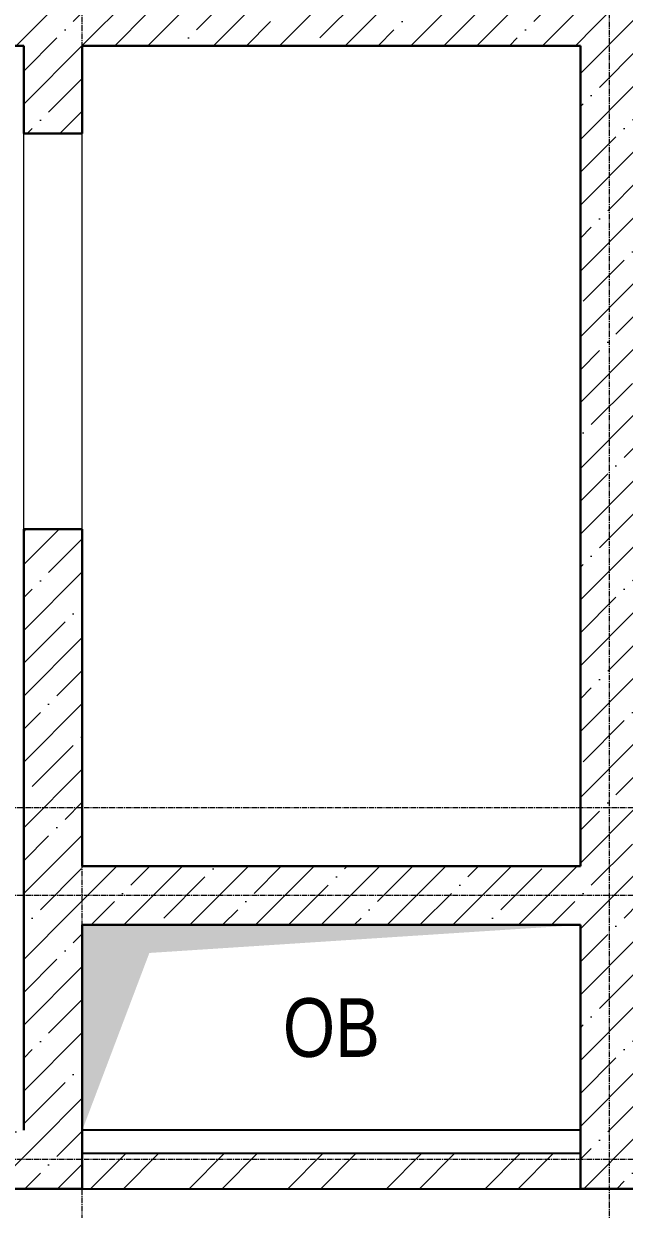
# Model space of a CAD drawing. Header units: millimetres. Extents: x -7155 to 483283, y -227682 to 148426.
# Drawn here: x 18100 to 20150, y 25330 to 29375 of the extents above; entities that cross this region are included whole.
import ezdxf

# ---------------------------------------------------------------- set-up
doc = ezdxf.new("R2010")
doc.units = ezdxf.units.MM
doc.linetypes.add('CENTER2', pattern=[28.575, 19.05, -3.175, 3.175, -3.175])
for name, color, linetype, lineweight in [('A-Wall-Open', 8, 'Continuous', 0), ('АР_Стены ЖБ', 7, 'Continuous', 30), ('АР_Стены кирпич', 32, 'Continuous', 25), ('АР_Штриховка', 8, 'Continuous', 0), ('ОВ_Шахты', 1, 'Continuous', 5)]:
    doc.layers.add(name, color=color, linetype=linetype, lineweight=lineweight)
doc.layers.add('АР_Оси_РД_100', color=7, linetype='Continuous', lineweight=0, true_color=0x525252)
doc.layers.add('РД_Оси_100', color=7, linetype='Continuous', lineweight=0, true_color=0x525252)
doc.styles.add('style1', font='ARIALN.TTF')

# ---------------------------------------------------------------- blocks, each defined once
blk = doc.blocks.new('СОШ_2200_АР_ОСИ_М100_28.05.24')
at = {"layer": 'АР_Оси_РД_100', "linetype": 'CENTER2'}
blk.add_line((20100, -6155), (20100, 139938.679), dxfattribs=at)
for points in [[(18300, -6196.31), (18300, 139538.679), (18450, 139938.679)], [(29555, 26700), (-5454.958, 26700), (-5954.958, 26850)], [(29555, 26400), (-5454.958, 26400), (-5954.958, 26250)], [(29555, 25500), (-5954.958, 25500)]]:
    blk.add_lwpolyline(points, dxfattribs=at)

msp = doc.modelspace()

# ---------------------------------------------------------------- hatches: boundary and pattern name
at = {"layer": 'АР_Штриховка', "linetype": 'Continuous', "lineweight": 5, "true_color": 0x000000}
h = msp.add_hatch(dxfattribs=at)
h.set_pattern_fill('ANSI35', color=18, scale=25, angle=-360, style=0)
h.paths.add_polyline_path([(20200, 29600), (20000, 29600), (20000, 29500), (20050, 29366.7), (20200, 29300)], flags=0)
h.paths.add_polyline_path([(20200, 29300), (20050, 29366.7), (20000, 29300), (20000, 26500), (20050, 26366.7), (20200, 26300)], flags=0)
h.paths.add_polyline_path([(20200, 26300), (20050, 26366.7), (20000, 26300), (20000, 25400), (20200, 25400)], flags=0)
h = msp.add_hatch(dxfattribs=at)
h.set_pattern_fill('ANSI35', color=18, scale=25, style=0)
h.paths.add_polyline_path([(11500, 29500), (11300, 29300), (13000, 29300), (13066.7, 29350), (13000, 29500)], flags=0)
h.paths.add_polyline_path([(13000, 29500), (13066.7, 29350), (13200, 29300), (18100, 29300), (18233.3, 29350), (18300, 29500)], flags=0)
h.paths.add_polyline_path([(18300, 29500), (18233.3, 29350), (18300, 29300), (20000, 29300), (20050, 29366.7), (20000, 29500)], flags=0)
h = msp.add_hatch(dxfattribs=at)
h.set_pattern_fill('ANSI35', color=18, scale=25, angle=1.3e-14, style=0)
h.paths.add_polyline_path([(18100, 25600), (18300, 25400), (18300, 26300), (18250, 26366.7), (18100, 26300)], flags=0)
h.paths.add_polyline_path([(18100, 26300), (18250, 26366.7), (18300, 26500), (18300, 27650), (18100, 27650)], flags=0)
h.paths.add_polyline_path([(18100, 29000), (18300, 29000), (18300, 29300), (18233.3, 29350), (18100, 29300)], flags=0)
h = msp.add_hatch(dxfattribs=at)
h.set_pattern_fill('ANSI35', color=18, scale=25, style=0)
h.paths.add_polyline_path([(18300, 26500), (18250, 26366.7), (18300, 26300), (20000, 26300), (20050, 26366.7), (20000, 26500)], flags=0)
h = msp.add_hatch(dxfattribs=at)
h.set_pattern_fill('ANSI35', color=18, scale=25, style=0)
h.paths.add_polyline_path([(18300, 25400), (18100, 25600), (16300, 25600), (16300, 25400)], flags=0)
h.paths.add_polyline_path([(14800, 25400), (14800, 25600), (13600, 25600), (13466.7, 25550), (13400, 25400)], flags=0)
h.paths.add_polyline_path([(13400, 25400), (13466.7, 25550), (13400, 25600), (11300, 25600), (11300, 25400)], flags=0)
at = {"layer": 'АР_Штриховка', "linetype": 'Continuous', "lineweight": 0, "true_color": 0x000000}
h = msp.add_hatch(dxfattribs=at)
h.set_pattern_fill('ANSI32', color=18, scale=25, angle=360, style=0)
h.paths.add_polyline_path([(20000, 25400), (20000, 25520), (18300, 25520), (18300, 25400)], flags=0)

# ---------------------------------------------------------------- linework, layer by layer
at = {"color": 18, "linetype": 'Continuous', "true_color": 0x000000}
for p, q in [((18300, 25600, 133.9), (18300, 26300, 133.9)), ((18300, 26300, 133.9), (20000, 26300, 133.9)), ((20000, 26300, 133.9), (20000, 25600, 133.9)), ((20000, 25600, 133.9), (18300, 25600, 133.9))]:
    msp.add_line(p, q, dxfattribs=at)
msp.add_solid([(18300, 25600, 133.9), (18300, 26300, 133.9), (18528.9, 26204.4, 133.9), (20000, 26300, 133.9)], dxfattribs=at)
at = {"layer": 'A-Wall-Open', "color": 18, "linetype": 'Continuous', "lineweight": 0, "true_color": 0x000000}
for p, q in [((18100, 27650), (18100, 29000)), ((18300, 27650), (18300, 29000))]:
    msp.add_line(p, q, dxfattribs=at)
at = {"layer": 'АР_Стены ЖБ', "color": 18, "linetype": 'Continuous', "lineweight": 30, "true_color": 0x000000}
for p, q in [((13200, 29300), (18100, 29300)), ((18100, 29300), (18100, 29000)), ((18300, 29300), (20000, 29300)), ((18300, 29000), (18300, 29300)), ((20000, 29300), (20000, 26500)), ((18100, 29000), (18300, 29000)), ((18300, 27650), (18100, 27650)), ((18100, 27650), (18100, 26300)), ((18300, 26500), (18300, 27650)), ((20000, 26500), (18300, 26500)), ((18100, 26300), (18100, 25600)), ((18300, 25400), (18300, 26300)), ((18300, 26300), (20000, 26300)), ((20000, 26300), (20000, 25400)), ((16300, 25400), (18300, 25400)), ((20000, 25400), (20200, 25400))]:
    msp.add_line(p, q, dxfattribs=at)
at = {"layer": 'АР_Стены кирпич', "color": 18, "linetype": 'Continuous', "lineweight": 25, "true_color": 0x000000}
for p, q in [((20000, 25520), (18300, 25520)), ((18300, 25520), (18300, 25400)), ((20000, 25400), (20000, 25520)), ((18300, 25400), (20000, 25400))]:
    msp.add_line(p, q, dxfattribs=at)

# ---------------------------------------------------------------- block references
at = {"layer": 'РД_Оси_100'}
msp.add_blockref('СОШ_2200_АР_ОСИ_М100_28.05.24', (0, 0), dxfattribs=at)

# ---------------------------------------------------------------- texts
at = {"layer": 'ОВ_Шахты', "color": 18, "lineweight": 50, "true_color": 0x000000, "style": 'style1'}
msp.add_text('ОВ', height=200, dxfattribs=at).set_placement((18984.6, 25849.9))

doc.saveas('drawing.dxf')
